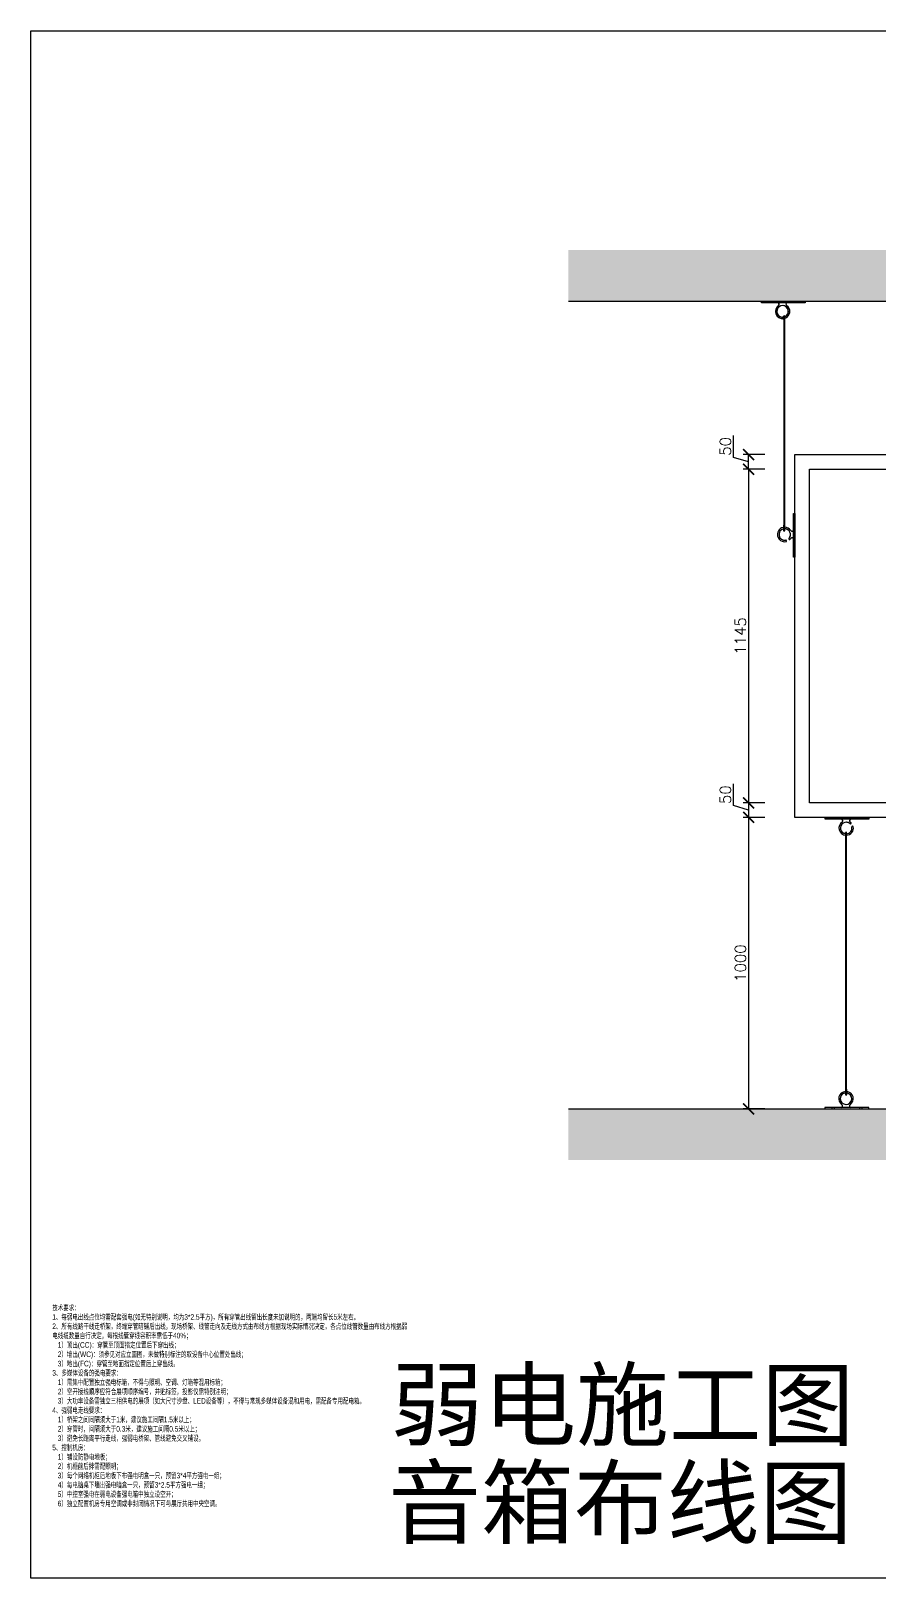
# Model space of a CAD drawing. Header units: millimetres. Extents: x 89805 to 1757503, y 48266 to 267832.
# Drawn here: x 989124 to 992029, y 181683 to 186992 of the extents above; entities that cross this region are included whole.
import ezdxf

# ---------------------------------------------------------------- set-up
doc = ezdxf.new("R2010")
doc.units = ezdxf.units.MM
doc.header["$LTSCALE"] = 1000
for name, color, linetype in [('HATCH-OTHER', 161, 'Continuous'), ('WALL-WIDE', 6, 'Continuous'), ('WINDOW', 2, 'Continuous'), ('多媒体弱电', 5, 'Continuous')]:
    doc.layers.add(name, color=color, linetype=linetype)
doc.styles.get("Standard").update_dxf_attribs({"font": 'txt', "bigfont": 'gbcbig.shx'})
doc.styles.add('黑体', font='simhei.ttf', dxfattribs={"width": 0.7})
doc.dimstyles.new('引线', dxfattribs={"dimscale": 15, "dimtxt": 2.5, "dimasz": 2.5, "dimexe": 1.25, "dimexo": 0.625, "dimtad": 1, "dimdec": 0, "dimtxsty": 'Standard', "dimblk": 'ARCHTICK', "dimcen": 2.5, "dimclrd": 252, "dimclre": 252, "dimadec": 0, "dimazin": 0, "dimtfac": 1, "dimtdec": 0, "dimtmove": 1, "dimatfit": 3, "dimldrblk": 'DOT', "dimfxl": 0, "dimarcsym": 0})

# ---------------------------------------------------------------- blocks, each defined once
blk = doc.blocks.new('_ArchTick')
at = {"color": 0, "linetype": 'ByBlock', "const_width": 0.15}
blk.add_lwpolyline([(-0.5, -0.5), (0.5, 0.5)], dxfattribs=at)
blk = doc.blocks.new('*D99')
at = {"color": 252, "linetype": 'ByBlock', "lineweight": -2}
for p, q in [((991533.6, 185528.9), (991533.6, 185603.9)), ((991585.2, 185513.4), (991533.6, 185528.9)), ((991641, 185538.4), (991566.5, 185538.4)), ((991585.2, 185488.4), (991585.2, 185538.4)), ((991641, 185488.4), (991566.5, 185488.4))]:
    blk.add_line(p, q, dxfattribs=at)
at = {"layer": 'Defpoints', "color": 0, "linetype": 'ByBlock'}
for p in [(991585.2, 185538.4), (991650.4, 185538.4), (991650.4, 185488.4)]:
    blk.add_point(p, dxfattribs=at)
at = {"color": 252, "linetype": 'ByBlock', "lineweight": -2, "xscale": 37.5, "yscale": 37.5, "zscale": 37.5}
for p, rotation in [((991585.2, 185538.4), 90), ((991585.2, 185488.4), 270)]:
    blk.add_blockref('_ArchTick', p, dxfattribs=dict(at, rotation=rotation))
at = {"color": 0, "linetype": 'ByBlock', "insert": (991505.5, 185566.4), "char_height": 37.5, "attachment_point": 5, "rotation": 90}
blk.add_mtext('50', dxfattribs=at)
blk = doc.blocks.new('_Dot')
at = {"color": 0, "linetype": 'ByBlock', "lineweight": -2}
blk.add_line((-0.5, 0), (-1, 0), dxfattribs=at)
at = {"color": 0, "linetype": 'ByBlock', "const_width": 0.5}
blk.add_lwpolyline([(-0.25, 0, 1), (0.25, 0, 1)], format="xyb", close=True, dxfattribs=at)
blk = doc.blocks.new('*D100')
at = {"color": 252, "linetype": 'ByBlock', "lineweight": -2}
for p, q in [((991641, 185488.4), (991566.5, 185488.4)), ((991585.2, 185488.4), (991585.2, 184343.4)), ((991641, 184343.4), (991566.5, 184343.4))]:
    blk.add_line(p, q, dxfattribs=at)
at = {"layer": 'Defpoints', "color": 0, "linetype": 'ByBlock'}
for p in [(991650.4, 185488.4), (991585.2, 184343.4), (991650.4, 184343.4)]:
    blk.add_point(p, dxfattribs=at)
at = {"color": 252, "linetype": 'ByBlock', "lineweight": -2, "xscale": 37.5, "yscale": 37.5, "zscale": 37.5}
for p, rotation in [((991585.2, 185488.4), 90), ((991585.2, 184343.4), 270)]:
    blk.add_blockref('_ArchTick', p, dxfattribs=dict(at, rotation=rotation))
at = {"color": 0, "linetype": 'ByBlock', "insert": (991557.1, 184915.9), "char_height": 37.5, "attachment_point": 5, "rotation": 90}
blk.add_mtext('1145', dxfattribs=at)
blk = doc.blocks.new('*D101')
at = {"color": 252, "linetype": 'ByBlock', "lineweight": -2}
for p, q in [((991533.6, 184333.9), (991533.6, 184408.9)), ((991585.2, 184318.4), (991533.6, 184333.9)), ((991641, 184343.4), (991566.5, 184343.4)), ((991641, 184293.4), (991566.5, 184293.4)), ((991585.2, 184343.4), (991585.2, 184293.4))]:
    blk.add_line(p, q, dxfattribs=at)
at = {"layer": 'Defpoints', "color": 0, "linetype": 'ByBlock'}
for p in [(991585.2, 184293.4), (991650.4, 184343.4), (991650.4, 184293.4)]:
    blk.add_point(p, dxfattribs=at)
at = {"color": 252, "linetype": 'ByBlock', "lineweight": -2, "xscale": 37.5, "yscale": 37.5, "zscale": 37.5}
for p, rotation in [((991585.2, 184343.4), 90), ((991585.2, 184293.4), 270)]:
    blk.add_blockref('_ArchTick', p, dxfattribs=dict(at, rotation=rotation))
at = {"color": 0, "linetype": 'ByBlock', "insert": (991505.5, 184371.4), "char_height": 37.5, "attachment_point": 5, "rotation": 90}
blk.add_mtext('50', dxfattribs=at)
blk = doc.blocks.new('*D102')
at = {"color": 252, "linetype": 'ByBlock', "lineweight": -2}
for p, q in [((991641, 184293.4), (991566.5, 184293.4)), ((991585.2, 184293.4), (991585.2, 183293.2)), ((991641, 183293.2), (991566.5, 183293.2))]:
    blk.add_line(p, q, dxfattribs=at)
at = {"layer": 'Defpoints', "color": 0, "linetype": 'ByBlock'}
for p in [(991650.4, 184293.4), (991585.2, 183293.2), (991650.4, 183293.2)]:
    blk.add_point(p, dxfattribs=at)
at = {"color": 252, "linetype": 'ByBlock', "lineweight": -2, "xscale": 37.5, "yscale": 37.5, "zscale": 37.5}
for p, rotation in [((991585.2, 184293.4), 90), ((991585.2, 183293.2), 270)]:
    blk.add_blockref('_ArchTick', p, dxfattribs=dict(at, rotation=rotation))
at = {"color": 0, "linetype": 'ByBlock', "insert": (991557.1, 183793.3), "char_height": 37.5, "attachment_point": 5, "rotation": 90}
blk.add_mtext('1000', dxfattribs=at)
blk = doc.blocks.new('dfghh')
at = {"layer": 'WALL-WIDE', "color": 4}
blk.add_lwpolyline([(-579.5, 402.72), (0.35, 402.72), (0.35, -0.35), (-579.5, -0.35)], close=True, dxfattribs=at)

msp = doc.modelspace()

# ---------------------------------------------------------------- hatches: boundary and pattern name
at = {"layer": 'WINDOW'}
h = msp.add_hatch(dxfattribs=at)
h.set_pattern_fill('AR-CONC', color=8, scale=0.5, style=0)
h.set_pattern_definition([(50, (0, 0), (91.0923345, -7.969543), [9.525, -104.775]), (355, (0, 0), (-17.621413, 95.5283214), [7.62, -83.82]), (100.451, (7.59, -0.66), (73.471251, 87.558344), [8.095, -89.045]), (46.1842, (0, 25.4), (135.53952, -21.021164), [14.2875, -157.1625]), (96.6356, (11.3, 23.65), (118.702117, 123.712778), [12.1425, -133.5675]), (351.184, (0, 25.4), (118.702303, 123.712559), [11.43, -125.73]), (21, (12.7, 19.05), (75.80744, -51.132759), [9.525, -104.775]), (326, (12.7, 19.05), (30.901014, 92.093983), [7.62, -83.82]), (71.4514, (19.02, 14.79), (106.7082454, 40.961429), [8.095, -89.045]), (37.5, (0, 0), (1.5443016, 42.2775194), [0, -82.804, 0, -85.09, 0, -84.1375]), (7.5, (0, 0), (33.4098313, 50.0902874), [0, -48.514, 0, -80.899, 0, -32.0675]), (327.5, (-28.32, 0), (67.7952976, -2.864372), [0, -31.75, 0, -99.06, 0, -131.445]), (317.5, (-41.02, 0), (74.0645907, 12.7132455), [0, -41.275, 0, -65.786, 0, -93.345])])
h.paths.add_polyline_path([(990967, 186240.5), (990967, 186064.6), (994734.5, 186064.6), (994734.5, 186240.5)])
h = msp.add_hatch(dxfattribs=at)
h.set_pattern_fill('AR-CONC', color=8, scale=0.5, style=0)
h.set_pattern_definition([(310, (0, 369357.81), (91.0923345, 7.969543), [9.525, -104.775]), (5, (0, 369357.81), (-17.621413, -95.5283214), [7.62, -83.82]), (259.549, (7.59, 369358.47), (73.471251, -87.558344), [8.095, -89.045]), (313.8158, (0, 369332.41), (135.53952, 21.021164), [14.2875, -157.1625]), (263.3644, (11.3, 369334.16), (118.702117, -123.712778), [12.1425, -133.5675]), (8.816, (0, 369332.41), (118.702303, -123.712559), [11.43, -125.73]), (339, (12.7, 369338.76), (75.80744, 51.132759), [9.525, -104.775]), (34, (12.7, 369338.76), (30.901014, -92.093983), [7.62, -83.82]), (288.5486, (19.02, 369343.02), (106.7082454, -40.961429), [8.095, -89.045]), (322.5, (0, 369357.81), (1.5443016, -42.2775194), [0, -82.804, 0, -85.09, 0, -84.1375]), (352.5, (0, 369357.81), (33.4098313, -50.0902874), [0, -48.514, 0, -80.899, 0, -32.0675]), (32.5, (-28.32, 369357.81), (67.7952976, 2.864372), [0, -31.75, 0, -99.06, 0, -131.445]), (42.5, (-41.02, 369357.81), (74.0645907, -12.7132455), [0, -41.275, 0, -65.786, 0, -93.345])])
h.paths.add_polyline_path([(990967, 183117.3), (990967, 183293.2), (994734.5, 183293.2), (994734.5, 183117.3)])

# ---------------------------------------------------------------- linework, layer by layer
at = {"color": 4}
for p, q in [((991709, 186014.8), (991704.8, 186013.8)), ((991705.3, 186002.4), (991704.8, 186013.8)), ((991705.9, 186002.4), (991705.9, 185296.3)), ((991708.6, 186002.8), (991708.6, 185296.3)), ((991709.6, 186002.9), (991709, 186014.8)), ((991921.3, 184243.1), (991917.1, 184242.1)), ((991917.6, 184230.7), (991917.1, 184242.1)), ((991921.9, 184231.2), (991921.3, 184243.1)), ((991921.9, 184231.2), (991917.6, 184230.7)), ((991918.2, 183360.9), (991918.2, 184230.8)), ((991920.9, 183360.9), (991920.9, 184231.1))]:
    msp.add_line(p, q, dxfattribs=at)
msp.add_line((991709.6, 186002.9), (991705.3, 186002.4))
at = {"color": 8}
for p, q in [((991870.6, 184286.9), (991870.6, 184293.4)), ((991878.6, 184286.9), (991878.6, 184293.4)), ((991966.3, 184286.9), (991966.2, 184293.4)), ((991974.3, 184286.9), (991974.2, 184293.4)), ((991919.6, 183360.9), (991919.6, 184230.9)), ((991870.2, 183298.2), (991870.2, 183293.2)), ((991878.2, 183298.2), (991878.2, 183293.2)), ((991965.8, 183298.2), (991965.8, 183293.2)), ((991973.8, 183298.2), (991973.8, 183293.2))]:
    msp.add_line(p, q, dxfattribs=at)
at = {"color": 4}
for points in [[(991629.3, 186064.6), (991779.3, 186064.6), (991779.3, 186059.8), (991629.3, 186059.8)], [(991793.8, 185488.4), (993907.8, 185488.4), (993907.8, 184343.4), (991793.8, 184343.4)], [(991738.5, 185336.5), (991743.8, 185336.5), (991743.8, 185186.5), (991738.5, 185186.5)], [(991709.6, 185296.3), (991704.7, 185296.3), (991704.7, 185276.5), (991709.6, 185276.5)], [(991997.4, 184286.9), (991847.4, 184286.9), (991847.4, 184293.4), (991997.4, 184293.4)], [(991922, 183360.9), (991917, 183360.9), (991917.1, 183341), (991922, 183341)], [(991997, 183298.2), (991847, 183298.2), (991847, 183293.2), (991997, 183293.2)]]:
    msp.add_lwpolyline(points, close=True, dxfattribs=at)
at = {"color": 5}
msp.add_lwpolyline([(991743.8, 185538.4), (993957.8, 185538.4), (993957.8, 184293.4), (991743.8, 184293.4)], close=True, dxfattribs=at)
at = {"color": 4}
for centre, radius, start, end in [((991701.6, 186029.9), 24.8, 123.7462, 278.3584), ((991701.6, 186029.9), 24.8, 123.7462, 278.3584), ((991701.6, 186029.9), 19.8, 292.5504, 279.7906), ((991701.6, 186029.9), 19.8, 123.7462, 279.7906), ((991685, 186054.7), 5, 303.7462, 90.0992), ((991701.6, 186029.9), 19.8, 292.5504, 90.0992), ((991701.6, 186029.9), 24.8, 288.4374, 56.4522), ((991701.6, 186029.9), 24.8, 288.4374, 56.4522), ((991718.1, 186054.7), 5, 90.0992, 236.4522), ((991708.8, 185264.2), 24.8, 99.5051, 280.4502), ((991708.8, 185264.2), 24.8, 99.5051, 280.4502), ((991708.8, 185264.2), 19.8, 101.9055, 280.4502), ((991708.8, 185264.2), 19.8, 101.9055, 280.4502), ((991708.8, 185264.2), 24.8, 33.7462, 88.1283), ((991708.8, 185264.2), 24.8, 33.7462, 88.1283), ((991708.8, 185264.2), 19.8, 33.7462, 87.6314), ((991708.8, 185264.2), 19.8, 320.7537, 87.6314), ((991725.5, 185249.4), 2.61, 122.0241, 335.1821), ((991708.8, 185264.2), 19.8, 320.7537, 0.0992), ((991708.8, 185264.2), 24.8, 320.3208, 326.4522), ((991708.8, 185264.2), 24.8, 320.3208, 326.4522), ((991733.6, 185280.8), 5, 213.7462, 0.0992), ((991733.6, 185247.7), 5, 0.0992, 146.4522), ((991712.8, 185242.2), 2.5, 280.4502, 100.4502), ((991919.7, 184256.9), 24.8, 123.7462, 264.9404), ((991919.7, 184256.9), 24.8, 123.7462, 264.9404), ((991919.7, 184256.9), 19.8, 50.7537, 262.9683), ((991919.7, 184256.9), 19.8, 123.7462, 262.9683), ((991903.1, 184281.8), 5, 303.7462, 90.0992), ((991919.7, 184256.9), 19.8, 50.7537, 90.0992), ((991919.7, 184256.9), 19.8, 275.3992, 10.4502), ((991919.7, 184256.9), 19.8, 275.3992, 10.4502), ((991919.7, 184256.9), 24.8, 274.8556, 10.4502), ((991919.7, 184256.9), 24.8, 274.8556, 10.4502), ((991936.2, 184281.8), 5, 90.0992, 236.4522), ((991934.5, 184273.7), 2.61, 212.0241, 65.1821), ((991919.7, 184256.9), 24.8, 50.3208, 56.4522), ((991919.7, 184256.9), 24.8, 50.3208, 56.4522), ((991941.7, 184261), 2.5, 10.4502, 190.4502), ((991919.1, 183328.1), 24.8, 94.8241, 236.4522), ((991919.1, 183328.1), 24.8, 94.8241, 236.4522), ((991919.1, 183328.1), 19.8, 96.0184, 236.4522), ((991919.1, 183328.1), 19.8, 96.0184, 81.7889), ((991919.1, 183328.1), 19.8, 270.0992, 81.7889), ((991919.1, 183328.1), 24.8, 303.7462, 83.4698), ((991919.1, 183328.1), 24.8, 303.7462, 83.4698), ((991902.7, 183303.2), 5, 270.0992, 56.4522), ((991935.7, 183303.3), 5, 123.7462, 270.0992)]:
    msp.add_arc(centre, radius, start, end, dxfattribs=at)
at = {"layer": 'WINDOW', "color": 6}
for p, q in [((990967, 186064.6), (994734.5, 186064.6)), ((990967, 183293.2), (994734.5, 183293.2))]:
    msp.add_line(p, q, dxfattribs=at)
at = {"layer": 'WINDOW', "color": 8}
for p, q in [((991652.5, 186064.6), (991652.5, 186059.8)), ((991660.5, 186064.6), (991660.5, 186059.8)), ((991748.1, 186059.8), (991748.1, 186064.6)), ((991756.1, 186059.8), (991756.1, 186064.6)), ((991707.3, 186002.6), (991707.3, 185296.3)), ((991738.5, 185313.3), (991743.8, 185313.3)), ((991738.5, 185305.3), (991743.8, 185305.3)), ((991738.5, 185217.7), (991743.8, 185217.7)), ((991738.5, 185209.7), (991743.8, 185209.7))]:
    msp.add_line(p, q, dxfattribs=at)

# ---------------------------------------------------------------- block references
at = {"layer": 'HATCH-OTHER', "linetype": 'ByBlock', "xscale": 13.17254399997182, "yscale": 13.17254400003003, "zscale": 13.172544}
msp.add_blockref('dfghh', (996757.5, 181687.6), dxfattribs=at)

# ---------------------------------------------------------------- texts
at = {"layer": '多媒体弱电', "lineweight": -3, "insert": (989197.1, 182620.5), "char_height": 19.2, "width": 983.856, "attachment_point": 1, "style": '黑体'}
msp.add_mtext('{\\C4;技术要求：\\fYouYuan|b0|i0|c134|p49;\\P1\\fSimHei|b0|i0|c134|p2;、每弱电出线点位均需配套强电\\fYouYuan|b0|i0|c134|p49;(\\fSimHei|b0|i0|c134|p2;如无特别说明，均为\\fYouYuan|b0|i0|c134|p49;3*2.5\\fSimHei|b0|i0|c134|p2;平方\\fYouYuan|b0|i0|c134|p49;)\\fSimHei|b0|i0|c134|p2;，所有穿管出线留出长度未加说明的，两端均留长\\fYouYuan|b0|i0|c134|p49;5\\fSimHei|b0|i0|c134|p2;米左右。\\fYouYuan|b0|i0|c134|p49;\\P2\\fSimHei|b0|i0|c134|p2;、所有线路干线走桥架，终端穿管暗铺后出线，现场桥架、线管走向及走线方式由布线方根据现场实际情况决定，各点位线管数量由布线方根据弱电线缆数量自行决定，每根线管穿线容积率需低于\\fYouYuan|b0|i0|c134|p49;40%\\fSimHei|b0|i0|c134|p2;；\\fYouYuan|b0|i0|c134|p49;\\P   1\\fSimHei|b0|i0|c134|p2;）顶出\\fYouYuan|b0|i0|c134|p49;(CC)\\fSimHei|b0|i0|c134|p2;：穿管至顶面指定位置后下穿出线；\\fYouYuan|b0|i0|c134|p49;\\P   2\\fSimHei|b0|i0|c134|p2;）墙出\\fYouYuan|b0|i0|c134|p49;(WC)\\fSimHei|b0|i0|c134|p2;：须参见对应立面图，未做特别标注的取设备中心位置处出线；\\fYouYuan|b0|i0|c134|p49;\\P   3\\fSimHei|b0|i0|c134|p2;）地出\\fYouYuan|b0|i0|c134|p49;(FC)\\fSimHei|b0|i0|c134|p2;：穿管至地面指定位置后上穿出线。\\fYouYuan|b0|i0|c134|p49;\\P3\\fSimHei|b0|i0|c134|p2;、多媒体设备的强电要求：\\fYouYuan|b0|i0|c134|p49;\\P   1\\fSimHei|b0|i0|c134|p2;）需集中配置独立强电标箱，不得与照明、空调、灯箱等混用标箱；\\fYouYuan|b0|i0|c134|p49;\\P   2\\fSimHei|b0|i0|c134|p2;）空开接线顺序应符合展项顺序编号，并贴标签，投影仪需特别注明；\\fYouYuan|b0|i0|c134|p49;\\P   3\\fSimHei|b0|i0|c134|p2;）大功率设备需独立三相供电的展项（如大尺寸沙盘、\\fYouYuan|b0|i0|c134|p49;LED\\fSimHei|b0|i0|c134|p2;设备等），不得与常规多媒体设备混和用电，需配备专用配电箱。\\fYouYuan|b0|i0|c134|p49;\\P4\\fSimHei|b0|i0|c134|p2;、强弱电走线要求：\\fYouYuan|b0|i0|c134|p49;\\P   1\\fSimHei|b0|i0|c134|p2;）桥架之间间隔须大于\\fYouYuan|b0|i0|c134|p49;1\\fSimHei|b0|i0|c134|p2;米，建议施工间隔\\fYouYuan|b0|i0|c134|p49;1.5\\fSimHei|b0|i0|c134|p2;米以上；\\fYouYuan|b0|i0|c134|p49;\\P   2\\fSimHei|b0|i0|c134|p2;）穿管时，间隔须大于\\fYouYuan|b0|i0|c134|p49;0.3\\fSimHei|b0|i0|c134|p2;米，建议施工间隔\\fYouYuan|b0|i0|c134|p49;0.5\\fSimHei|b0|i0|c134|p2;米以上；\\fYouYuan|b0|i0|c134|p49;\\P   3\\fSimHei|b0|i0|c134|p2;）避免长距离平行走线，强弱电桥架、管线避免交叉铺设。\\fYouYuan|b0|i0|c134|p49;\\P5\\fSimHei|b0|i0|c134|p2;、控制机房：\\fYouYuan|b0|i0|c134|p49;\\P   1\\fSimHei|b0|i0|c134|p2;）铺设防静电地板；\\fYouYuan|b0|i0|c134|p49;\\P   2\\fSimHei|b0|i0|c134|p2;）机柜前后排需配照明；\\fYouYuan|b0|i0|c134|p49;\\P   3\\fSimHei|b0|i0|c134|p2;）每个网络机柜后地板下布强电明盒一只，预留\\fYouYuan|b0|i0|c134|p49;3*4\\fSimHei|b0|i0|c134|p2;平方强电一组；\\fYouYuan|b0|i0|c134|p49;\\P   4\\fSimHei|b0|i0|c134|p2;）每电脑桌下墙出强电暗盒一只，预留\\fYouYuan|b0|i0|c134|p49;3*2.5\\fSimHei|b0|i0|c134|p2;平方强电一组；\\fYouYuan|b0|i0|c134|p49;\\P   5\\fSimHei|b0|i0|c134|p2;）中控室强电在弱电设备强电箱中独立设空开；\\fYouYuan|b0|i0|c134|p49;\\P   6\\fSimHei|b0|i0|c134|p2;）独立配置机房专用空调或非封闭情况下可与展厅共用中央空调。}', dxfattribs=at)
at = {"layer": '多媒体弱电', "color": 2, "char_height": 233.28, "width": 7820.831, "attachment_point": 1}
for s, insert in [('{\\fSimSun|b1|i0|c134|p34;\\C5;弱电施工图}', (990357.2, 182394.3)), ('{\\fSimSun|b1|i0|c134|p34;\\C5;弱电施工图}', (990357.2, 182394.3)), ('{\\fSimSun|b1|i0|c134|p34;\\C5;音箱布线图}', (990349.7, 182058.8))]:
    msp.add_mtext(s, dxfattribs=dict(at, insert=insert))

# ---------------------------------------------------------------- dimensions: what is measured, and where the dimension line sits
at = {"color": 2, "linetype": 'ByBlock'}
for base, p1, p2, picture, middle in [((991585.2, 185538.4), (991650.4, 185488.4), (991650.4, 185538.4), '*D99', (991505.5, 185538.2)), ((991585.2, 184343.4), (991650.4, 185488.4), (991650.4, 184343.4), '*D100', (991557.1, 184915.9)), ((991585.2, 184293.4), (991650.4, 184343.4), (991650.4, 184293.4), '*D101', (991505.5, 184343.2)), ((991585.2, 183293.2), (991650.4, 184293.4), (991650.4, 183293.2), '*D102', (991557.1, 183793.3))]:
    dim = msp.add_linear_dim(base=base, p1=p1, p2=p2, angle=90, dimstyle='引线', dxfattribs=at)
    dim.commit()
    dim.dimension.update_dxf_attribs({"geometry": picture, "text_midpoint": middle})

doc.saveas('drawing.dxf')
